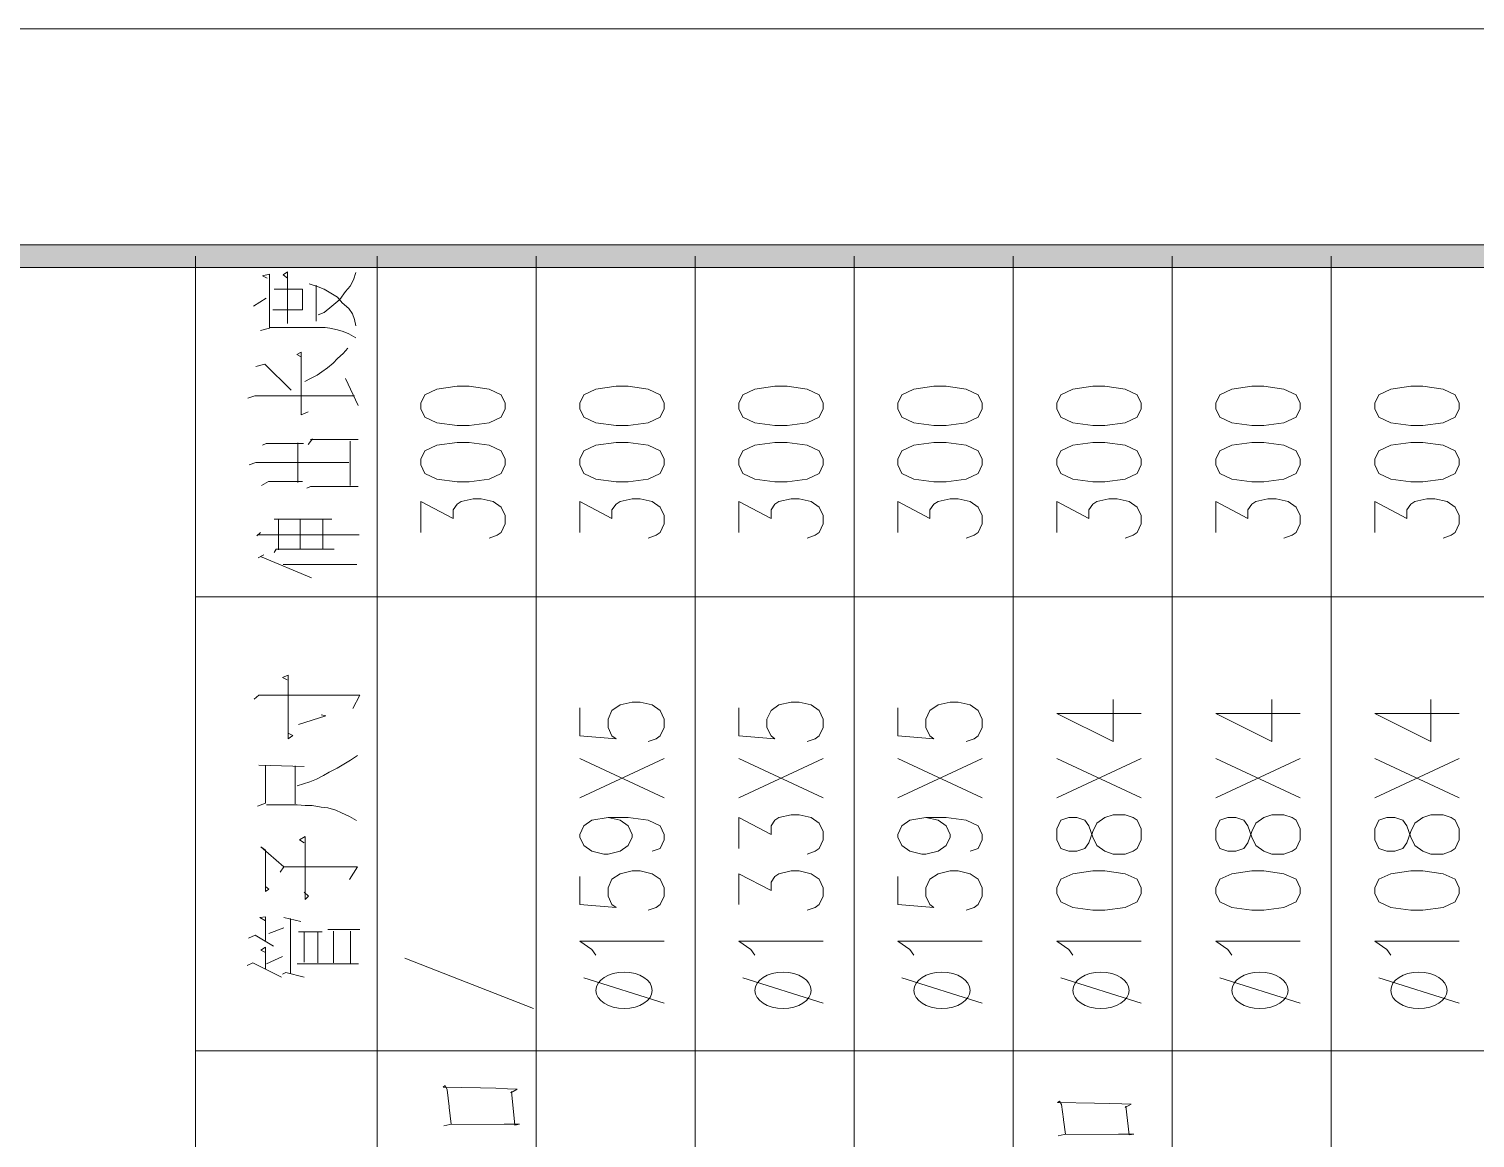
# Model space of a CAD drawing. Header units: millimetres. Extents: x 0 to 829, y 0 to 586.
# Drawn here: x 185 to 247.8, y 537.5 to 585.6 of the extents above; entities that cross this region are included whole.
import ezdxf

# ---------------------------------------------------------------- set-up
doc = ezdxf.new("R2010")
doc.units = ezdxf.units.MM

msp = doc.modelspace()

# ---------------------------------------------------------------- hatches: boundary and pattern name
h = msp.add_hatch(color=0)
h.dxf.hatch_style = 2
h.paths.add_polyline_path([(819.788528, 576.266028), (818.80075, 575.281778), (25.142472, 575.281778), (24.154694, 576.266028)])

# ---------------------------------------------------------------- linework, layer by layer
at = {"color": 0, "lineweight": 0}
for points in [[(0, 0), (0, 585.632278), (829.154778, 585.632278), (829.154778, 0)], [(819.788528, 576.266028), (818.80075, 575.281778), (25.142472, 575.281778), (24.154694, 576.266028)], [(202.039361, 569.143444), (202.212222, 568.780083), (202.734333, 568.533139), (203.605694, 568.413194), (204.131333, 568.413194), (205.002694, 568.533139), (205.524806, 568.780083), (205.701194, 569.143444), (205.701194, 569.390389), (205.524806, 569.75375), (205.002694, 570.000694), (204.131333, 570.120639), (203.605694, 570.120639), (202.734333, 570.000694), (202.212222, 569.75375), (202.039361, 569.390389)], [(208.939694, 569.143444), (209.112556, 568.780083), (209.638194, 568.533139), (210.509556, 568.413194), (211.031667, 568.413194), (211.903028, 568.533139), (212.425139, 568.780083), (212.601528, 569.143444), (212.601528, 569.390389), (212.425139, 569.75375), (211.903028, 570.000694), (211.031667, 570.120639), (210.509556, 570.120639), (209.638194, 570.000694), (209.112556, 569.75375), (208.939694, 569.390389)], [(215.840028, 569.143444), (216.016417, 568.780083), (216.538528, 568.533139), (217.409889, 568.413194), (217.932, 568.413194), (218.803361, 568.533139), (219.329, 568.780083), (219.501861, 569.143444), (219.501861, 569.390389), (219.329, 569.75375), (218.803361, 570.000694), (217.932, 570.120639), (217.409889, 570.120639), (216.538528, 570.000694), (216.016417, 569.75375), (215.840028, 569.390389)], [(222.740361, 569.143444), (222.91675, 568.780083), (223.438861, 568.533139), (224.310222, 568.413194), (224.835861, 568.413194), (225.707222, 568.533139), (226.229333, 568.780083), (226.402194, 569.143444), (226.402194, 569.390389), (226.229333, 569.75375), (225.707222, 570.000694), (224.835861, 570.120639), (224.310222, 570.120639), (223.438861, 570.000694), (222.91675, 569.75375), (222.740361, 569.390389)], [(229.644222, 569.143444), (229.817083, 568.780083), (230.339194, 568.533139), (231.214083, 568.413194), (231.736194, 568.413194), (232.607556, 568.533139), (233.129667, 568.780083), (233.306056, 569.143444), (233.306056, 569.390389), (233.129667, 569.75375), (232.607556, 570.000694), (231.736194, 570.120639), (231.214083, 570.120639), (230.339194, 570.000694), (229.817083, 569.75375), (229.644222, 569.390389)], [(236.544556, 569.143444), (236.717417, 568.780083), (237.243056, 568.533139), (238.114417, 568.413194), (238.636528, 568.413194), (239.507889, 568.533139), (240.033528, 568.780083), (240.206389, 569.143444), (240.206389, 569.390389), (240.033528, 569.75375), (239.507889, 570.000694), (238.636528, 570.120639), (238.114417, 570.120639), (237.243056, 570.000694), (236.717417, 569.75375), (236.544556, 569.390389)], [(243.444889, 569.143444), (243.621278, 568.780083), (244.143389, 568.533139), (245.01475, 568.413194), (245.540389, 568.413194), (246.41175, 568.533139), (246.933861, 568.780083), (247.106722, 569.143444), (247.106722, 569.390389), (246.933861, 569.75375), (246.41175, 570.000694), (245.540389, 570.120639), (245.01475, 570.120639), (244.143389, 570.000694), (243.621278, 569.75375), (243.444889, 569.390389)], [(202.039361, 566.702222), (202.212222, 566.338861), (202.734333, 566.091917), (203.605694, 565.971972), (204.131333, 565.971972), (205.002694, 566.091917), (205.524806, 566.338861), (205.701194, 566.702222), (205.701194, 566.949167), (205.524806, 567.312528), (205.002694, 567.559472), (204.131333, 567.679417), (203.605694, 567.679417), (202.734333, 567.559472), (202.212222, 567.312528), (202.039361, 566.949167)], [(208.939694, 566.702222), (209.112556, 566.338861), (209.638194, 566.091917), (210.509556, 565.971972), (211.031667, 565.971972), (211.903028, 566.091917), (212.425139, 566.338861), (212.601528, 566.702222), (212.601528, 566.949167), (212.425139, 567.312528), (211.903028, 567.559472), (211.031667, 567.679417), (210.509556, 567.679417), (209.638194, 567.559472), (209.112556, 567.312528), (208.939694, 566.949167)], [(215.840028, 566.702222), (216.016417, 566.338861), (216.538528, 566.091917), (217.409889, 565.971972), (217.932, 565.971972), (218.803361, 566.091917), (219.329, 566.338861), (219.501861, 566.702222), (219.501861, 566.949167), (219.329, 567.312528), (218.803361, 567.559472), (217.932, 567.679417), (217.409889, 567.679417), (216.538528, 567.559472), (216.016417, 567.312528), (215.840028, 566.949167)], [(222.740361, 566.702222), (222.91675, 566.338861), (223.438861, 566.091917), (224.310222, 565.971972), (224.835861, 565.971972), (225.707222, 566.091917), (226.229333, 566.338861), (226.402194, 566.702222), (226.402194, 566.949167), (226.229333, 567.312528), (225.707222, 567.559472), (224.835861, 567.679417), (224.310222, 567.679417), (223.438861, 567.559472), (222.91675, 567.312528), (222.740361, 566.949167)], [(229.644222, 566.702222), (229.817083, 566.338861), (230.339194, 566.091917), (231.214083, 565.971972), (231.736194, 565.971972), (232.607556, 566.091917), (233.129667, 566.338861), (233.306056, 566.702222), (233.306056, 566.949167), (233.129667, 567.312528), (232.607556, 567.559472), (231.736194, 567.679417), (231.214083, 567.679417), (230.339194, 567.559472), (229.817083, 567.312528), (229.644222, 566.949167)], [(236.544556, 566.702222), (236.717417, 566.338861), (237.243056, 566.091917), (238.114417, 565.971972), (238.636528, 565.971972), (239.507889, 566.091917), (240.033528, 566.338861), (240.206389, 566.702222), (240.206389, 566.949167), (240.033528, 567.312528), (239.507889, 567.559472), (238.636528, 567.679417), (238.114417, 567.679417), (237.243056, 567.559472), (236.717417, 567.312528), (236.544556, 566.949167)], [(243.444889, 566.702222), (243.621278, 566.338861), (244.143389, 566.091917), (245.01475, 565.971972), (245.540389, 565.971972), (246.41175, 566.091917), (246.933861, 566.338861), (247.106722, 566.702222), (247.106722, 566.949167), (246.933861, 567.312528), (246.41175, 567.559472), (245.540389, 567.679417), (245.01475, 567.679417), (244.143389, 567.559472), (243.621278, 567.312528), (243.444889, 566.949167)], [(229.644222, 550.425056), (229.817083, 550.058167), (230.166333, 549.938222), (230.515583, 549.938222), (230.864833, 550.058167), (231.037694, 550.301583), (231.214083, 550.791944), (231.386944, 551.158833), (231.736194, 551.40225), (232.085444, 551.522194), (232.607556, 551.522194), (232.956806, 551.40225), (233.129667, 551.278778), (233.306056, 550.911889), (233.306056, 550.425056), (233.129667, 550.058167), (232.956806, 549.938222), (232.607556, 549.81475), (232.085444, 549.81475), (231.736194, 549.938222), (231.386944, 550.181639), (231.214083, 550.548528), (231.037694, 551.035361), (230.864833, 551.278778), (230.515583, 551.40225), (230.166333, 551.40225), (229.817083, 551.278778), (229.644222, 550.911889)], [(236.544556, 550.425056), (236.717417, 550.058167), (237.066667, 549.938222), (237.415917, 549.938222), (237.765167, 550.058167), (237.938028, 550.301583), (238.114417, 550.791944), (238.287278, 551.158833), (238.636528, 551.40225), (238.985778, 551.522194), (239.507889, 551.522194), (239.857139, 551.40225), (240.033528, 551.278778), (240.206389, 550.911889), (240.206389, 550.425056), (240.033528, 550.058167), (239.857139, 549.938222), (239.507889, 549.81475), (238.985778, 549.81475), (238.636528, 549.938222), (238.287278, 550.181639), (238.114417, 550.548528), (237.938028, 551.035361), (237.765167, 551.278778), (237.415917, 551.40225), (237.066667, 551.40225), (236.717417, 551.278778), (236.544556, 550.911889)], [(243.444889, 550.425056), (243.621278, 550.058167), (243.970528, 549.938222), (244.31625, 549.938222), (244.6655, 550.058167), (244.841889, 550.301583), (245.01475, 550.791944), (245.191139, 551.158833), (245.540389, 551.40225), (245.886111, 551.522194), (246.41175, 551.522194), (246.761, 551.40225), (246.933861, 551.278778), (247.106722, 550.911889), (247.106722, 550.425056), (246.933861, 550.058167), (246.761, 549.938222), (246.41175, 549.81475), (245.886111, 549.81475), (245.540389, 549.938222), (245.191139, 550.181639), (245.01475, 550.548528), (244.841889, 551.035361), (244.6655, 551.278778), (244.31625, 551.40225), (243.970528, 551.40225), (243.621278, 551.278778), (243.444889, 550.911889)], [(229.644222, 548.107306), (229.817083, 547.740417), (230.339194, 547.497), (231.214083, 547.373528), (231.736194, 547.373528), (232.607556, 547.497), (233.129667, 547.740417), (233.306056, 548.107306), (233.306056, 548.350722), (233.129667, 548.717611), (232.607556, 548.961028), (231.736194, 549.080972), (231.214083, 549.080972), (230.339194, 548.961028), (229.817083, 548.717611), (229.644222, 548.350722)], [(236.544556, 548.107306), (236.717417, 547.740417), (237.243056, 547.497), (238.114417, 547.373528), (238.636528, 547.373528), (239.507889, 547.497), (240.033528, 547.740417), (240.206389, 548.107306), (240.206389, 548.350722), (240.033528, 548.717611), (239.507889, 548.961028), (238.636528, 549.080972), (238.114417, 549.080972), (237.243056, 548.961028), (236.717417, 548.717611), (236.544556, 548.350722)], [(243.444889, 548.107306), (243.621278, 547.740417), (244.143389, 547.497), (245.01475, 547.373528), (245.540389, 547.373528), (246.41175, 547.497), (246.933861, 547.740417), (247.106722, 548.107306), (247.106722, 548.350722), (246.933861, 548.717611), (246.41175, 548.961028), (245.540389, 549.080972), (245.01475, 549.080972), (244.143389, 548.961028), (243.621278, 548.717611), (243.444889, 548.350722)]]:
    msp.add_lwpolyline(points, close=True, dxfattribs=at)
for points in [[(192.253306, 575.772139), (192.253306, 427.887694)], [(200.141417, 575.772139), (200.141417, 427.887694)], [(200.141417, 575.772139), (200.141417, 427.887694)], [(207.04175, 575.772139), (207.04175, 427.887694)], [(213.945611, 575.772139), (213.945611, 427.887694)], [(220.845944, 575.772139), (220.845944, 427.887694)], [(227.746278, 575.772139), (227.746278, 427.887694)], [(234.646611, 575.772139), (234.646611, 427.887694)], [(241.550472, 575.772139), (241.550472, 427.887694)], [(195.068472, 572.533639), (195.463583, 572.639472), (195.463583, 574.985444), (195.16725, 574.914889), (195.364806, 574.812583)], [(196.250278, 572.844083), (196.250278, 575.08775), (196.05625, 574.950167), (196.250278, 574.812583)], [(197.188667, 574.569167), (197.583778, 574.431583), (197.830722, 574.329278), (198.123528, 574.156417), (198.419861, 573.983556), (198.617417, 573.743667), (198.91375, 573.50025), (199.061917, 573.260361), (199.160694, 573.016944), (199.210083, 572.741778)], [(197.485, 572.949917), (197.485, 574.502139)], [(197.583778, 573.225083), (197.830722, 573.327389), (198.172917, 573.602556), (198.518639, 573.88125), (198.765583, 574.226972), (198.963139, 574.466861), (199.111306, 574.742028), (199.210083, 575.052472)], [(194.772139, 573.602556), (195.315417, 573.948278)], [(195.61175, 573.433222), (196.892333, 573.433222), (196.892333, 574.329278), (195.661139, 574.329278)], [(195.463583, 572.671222), (197.880111, 572.671222), (198.077667, 572.639472), (198.419861, 572.568917), (198.666806, 572.498361), (198.91375, 572.396056), (199.210083, 572.223194)], [(197.139278, 569.016444), (196.842944, 568.875333), (196.842944, 571.602306), (196.645389, 571.5), (196.842944, 571.394167)], [(196.991111, 570.32525), (197.238056, 570.462833), (197.534389, 570.600417), (197.731944, 570.741528), (197.978889, 570.914389), (198.222306, 571.119), (198.419861, 571.327139), (198.666806, 571.535278), (198.864361, 571.775167)], [(194.870917, 570.981417), (195.266028, 571.083722), (196.398444, 569.947778)], [(199.308861, 569.291611), (198.765583, 570.462833)], [(194.525194, 569.602056), (194.821528, 569.704361), (199.160694, 569.704361)], [(195.16725, 567.566528), (195.315417, 567.633556), (196.941722, 567.633556)], [(196.694778, 565.94375), (196.694778, 567.668833)], [(197.139278, 567.598278), (197.336833, 567.841694)], [(197.238056, 567.806417), (199.308861, 567.806417)], [(198.963139, 565.806167), (198.963139, 567.739389)], [(194.574583, 566.702222), (194.870917, 566.808056), (198.91375, 566.808056)], [(195.117861, 565.806167), (195.414194, 565.979028), (196.892333, 565.979028)], [(197.089889, 565.700333), (197.238056, 565.770889), (199.308861, 565.770889)], [(202.039361, 563.774167), (202.039361, 565.11825), (203.432833, 564.384472), (203.432833, 564.751361), (203.605694, 564.994778), (203.782083, 565.11825), (204.304194, 565.238194), (204.653444, 565.238194), (205.175556, 565.11825), (205.524806, 564.871306), (205.701194, 564.507944), (205.701194, 564.141056), (205.524806, 563.774167), (205.351944, 563.650694), (205.002694, 563.53075)], [(208.939694, 563.774167), (208.939694, 565.11825), (210.333167, 564.384472), (210.333167, 564.751361), (210.509556, 564.994778), (210.682417, 565.11825), (211.204528, 565.238194), (211.553778, 565.238194), (212.079417, 565.11825), (212.425139, 564.871306), (212.601528, 564.507944), (212.601528, 564.141056), (212.425139, 563.774167), (212.252278, 563.650694), (211.903028, 563.53075)], [(215.840028, 563.774167), (215.840028, 565.11825), (217.237028, 564.384472), (217.237028, 564.751361), (217.409889, 564.994778), (217.58275, 565.11825), (218.108389, 565.238194), (218.457639, 565.238194), (218.97975, 565.11825), (219.329, 564.871306), (219.501861, 564.507944), (219.501861, 564.141056), (219.329, 563.774167), (219.152611, 563.650694), (218.803361, 563.53075)], [(222.740361, 563.774167), (222.740361, 565.11825), (224.137361, 564.384472), (224.137361, 564.751361), (224.310222, 564.994778), (224.486611, 565.11825), (225.008722, 565.238194), (225.357972, 565.238194), (225.880083, 565.11825), (226.229333, 564.871306), (226.402194, 564.507944), (226.402194, 564.141056), (226.229333, 563.774167), (226.056472, 563.650694), (225.707222, 563.53075)], [(229.644222, 563.774167), (229.644222, 565.11825), (231.037694, 564.384472), (231.037694, 564.751361), (231.214083, 564.994778), (231.386944, 565.11825), (231.909056, 565.238194), (232.258306, 565.238194), (232.780417, 565.11825), (233.129667, 564.871306), (233.306056, 564.507944), (233.306056, 564.141056), (233.129667, 563.774167), (232.956806, 563.650694), (232.607556, 563.53075)], [(236.544556, 563.774167), (236.544556, 565.11825), (237.938028, 564.384472), (237.938028, 564.751361), (238.114417, 564.994778), (238.287278, 565.11825), (238.812917, 565.238194), (239.162167, 565.238194), (239.684278, 565.11825), (240.033528, 564.871306), (240.206389, 564.507944), (240.206389, 564.141056), (240.033528, 563.774167), (239.857139, 563.650694), (239.507889, 563.53075)], [(243.444889, 563.774167), (243.444889, 565.11825), (244.841889, 564.384472), (244.841889, 564.751361), (245.01475, 564.994778), (245.191139, 565.11825), (245.71325, 565.238194), (246.0625, 565.238194), (246.584611, 565.11825), (246.933861, 564.871306), (247.106722, 564.507944), (247.106722, 564.141056), (246.933861, 563.774167), (246.761, 563.650694), (246.41175, 563.53075)], [(195.661139, 562.906333), (195.759917, 563.043917), (198.271694, 563.043917), (197.781333, 563.043917), (197.781333, 564.35625), (198.172917, 564.35625), (195.661139, 564.35625), (195.858694, 564.35625), (195.858694, 563.012167), (195.858694, 563.664806), (194.969694, 563.664806), (199.35825, 563.664806), (196.793556, 563.664806), (196.793556, 563.043917), (196.793556, 564.35625)], [(194.920306, 563.633056), (195.068472, 563.770639)], [(194.969694, 562.666444), (195.216639, 562.804028), (195.068472, 562.733472), (197.287444, 561.802139)], [(196.05625, 562.38775), (199.259472, 562.38775)], [(192.253306, 560.983694), (303.660528, 560.983694)], [(196.274972, 555.060556), (196.472528, 554.954722), (196.274972, 554.817139), (196.274972, 557.579389), (196.031556, 557.473556), (196.229111, 557.37125)], [(194.796833, 556.542222), (194.994389, 556.715083), (199.382944, 556.715083), (199.086611, 556.129472)], [(208.939694, 556.161222), (208.939694, 554.940611), (210.509556, 554.820667), (210.333167, 554.940611), (210.160306, 555.3075), (210.160306, 555.674389), (210.333167, 556.041278), (210.682417, 556.284694), (211.204528, 556.404639), (211.553778, 556.404639), (212.079417, 556.284694), (212.425139, 556.041278), (212.601528, 555.674389), (212.601528, 555.3075), (212.425139, 554.940611), (212.252278, 554.820667), (211.903028, 554.697194)], [(215.840028, 556.161222), (215.840028, 554.940611), (217.409889, 554.820667), (217.237028, 554.940611), (217.060639, 555.3075), (217.060639, 555.674389), (217.237028, 556.041278), (217.58275, 556.284694), (218.108389, 556.404639), (218.457639, 556.404639), (218.97975, 556.284694), (219.329, 556.041278), (219.501861, 555.674389), (219.501861, 555.3075), (219.329, 554.940611), (219.152611, 554.820667), (218.803361, 554.697194)], [(222.740361, 556.161222), (222.740361, 554.940611), (224.310222, 554.820667), (224.137361, 554.940611), (223.960972, 555.3075), (223.960972, 555.674389), (224.137361, 556.041278), (224.486611, 556.284694), (225.008722, 556.404639), (225.357972, 556.404639), (225.880083, 556.284694), (226.229333, 556.041278), (226.402194, 555.674389), (226.402194, 555.3075), (226.229333, 554.940611), (226.056472, 554.820667), (225.707222, 554.697194)], [(229.644222, 555.917806), (232.085444, 554.697194), (232.085444, 556.528111)], [(236.544556, 555.917806), (238.985778, 554.697194), (238.985778, 556.528111)], [(243.444889, 555.917806), (245.886111, 554.697194), (245.886111, 556.528111)], [(196.719472, 555.438028), (197.904806, 555.819028), (197.70725, 555.854306)], [(229.644222, 555.917806), (233.306056, 555.917806)], [(236.544556, 555.917806), (240.206389, 555.917806)], [(243.444889, 555.917806), (247.106722, 555.917806)], [(196.670083, 552.781611), (197.213361, 552.954472), (197.509694, 553.056778), (197.806028, 553.229639), (198.052972, 553.367222), (198.395167, 553.540083), (198.6915, 553.712944), (198.987833, 553.885806), (199.284167, 554.093944)], [(212.601528, 552.255972), (208.939694, 553.963417)], [(208.939694, 552.255972), (212.601528, 553.963417)], [(219.501861, 552.255972), (215.840028, 553.963417)], [(215.840028, 552.255972), (219.501861, 553.963417)], [(226.402194, 552.255972), (222.740361, 553.963417)], [(222.740361, 552.255972), (226.402194, 553.963417)], [(233.306056, 552.255972), (229.644222, 553.963417)], [(229.644222, 552.255972), (233.306056, 553.963417)], [(240.206389, 552.255972), (236.544556, 553.963417)], [(236.544556, 552.255972), (240.206389, 553.963417)], [(247.106722, 552.255972), (243.444889, 553.963417)], [(243.444889, 552.255972), (247.106722, 553.963417)], [(194.945, 551.885556), (195.290722, 552.023139), (195.290722, 553.645917)], [(194.994389, 553.677667), (196.966417, 553.610639)], [(196.571306, 551.987861), (196.571306, 553.645917)], [(195.340111, 551.952583), (196.670083, 551.952583), (197.015806, 551.917306), (197.312139, 551.917306), (197.70725, 551.850278), (198.003583, 551.815), (198.345778, 551.712694), (198.592722, 551.606861), (198.938444, 551.437528), (199.234778, 551.264667)], [(210.160306, 551.40225), (210.682417, 551.278778), (211.031667, 551.035361), (211.204528, 550.668472), (211.204528, 550.548528), (211.031667, 550.181639), (210.682417, 549.938222), (210.160306, 549.81475), (209.983917, 549.81475), (209.461806, 549.938222), (209.112556, 550.181639), (208.939694, 550.548528), (208.939694, 550.668472), (209.112556, 551.035361), (209.461806, 551.278778), (210.160306, 551.40225), (211.031667, 551.40225), (211.903028, 551.278778), (212.425139, 551.035361), (212.601528, 550.668472), (212.601528, 550.425056), (212.425139, 550.058167), (212.079417, 549.938222)], [(215.840028, 550.058167), (215.840028, 551.40225), (217.237028, 550.668472), (217.237028, 551.035361), (217.409889, 551.278778), (217.58275, 551.40225), (218.108389, 551.522194), (218.457639, 551.522194), (218.97975, 551.40225), (219.329, 551.158833), (219.501861, 550.791944), (219.501861, 550.425056), (219.329, 550.058167), (219.152611, 549.938222), (218.803361, 549.81475)], [(223.960972, 551.40225), (224.486611, 551.278778), (224.835861, 551.035361), (225.008722, 550.668472), (225.008722, 550.548528), (224.835861, 550.181639), (224.486611, 549.938222), (223.960972, 549.81475), (223.788111, 549.81475), (223.266, 549.938222), (222.91675, 550.181639), (222.740361, 550.548528), (222.740361, 550.668472), (222.91675, 551.035361), (223.266, 551.278778), (223.960972, 551.40225), (224.835861, 551.40225), (225.707222, 551.278778), (226.229333, 551.035361), (226.402194, 550.668472), (226.402194, 550.425056), (226.229333, 550.058167), (225.880083, 549.938222)], [(195.290722, 548.400111), (195.438889, 548.294278), (195.290722, 548.191972), (195.290722, 549.987611), (195.093167, 550.125194), (196.080944, 549.260889), (195.932778, 549.021), (196.080944, 549.260889), (199.284167, 549.260889), (198.938444, 548.710556)], [(196.966417, 548.156694), (197.163972, 547.983833), (197.015806, 547.84625), (197.015806, 550.573222), (196.768861, 550.435639), (196.966417, 550.298056)], [(208.939694, 548.837556), (208.939694, 547.616944), (210.509556, 547.497), (210.333167, 547.616944), (210.160306, 547.983833), (210.160306, 548.350722), (210.333167, 548.717611), (210.682417, 548.961028), (211.204528, 549.080972), (211.553778, 549.080972), (212.079417, 548.961028), (212.425139, 548.717611), (212.601528, 548.350722), (212.601528, 547.983833), (212.425139, 547.616944), (212.252278, 547.497), (211.903028, 547.373528)], [(215.840028, 547.616944), (215.840028, 548.961028), (217.237028, 548.22725), (217.237028, 548.594139), (217.409889, 548.837556), (217.58275, 548.961028), (218.108389, 549.080972), (218.457639, 549.080972), (218.97975, 548.961028), (219.329, 548.717611), (219.501861, 548.350722), (219.501861, 547.983833), (219.329, 547.616944), (219.152611, 547.497), (218.803361, 547.373528)], [(222.740361, 548.837556), (222.740361, 547.616944), (224.310222, 547.497), (224.137361, 547.616944), (223.960972, 547.983833), (223.960972, 548.350722), (224.137361, 548.717611), (224.486611, 548.961028), (225.008722, 549.080972), (225.357972, 549.080972), (225.880083, 548.961028), (226.229333, 548.717611), (226.402194, 548.350722), (226.402194, 547.983833), (226.229333, 547.616944), (226.056472, 547.497), (225.707222, 547.373528)], [(195.290722, 546.054139), (195.290722, 547.087778), (195.043778, 547.0525), (195.290722, 546.914917)], [(196.080944, 547.0525), (196.81825, 546.879639)], [(196.37375, 544.6395), (196.37375, 547.02075)], [(194.549889, 546.156444), (194.846222, 546.294028), (195.636444, 545.810722)], [(195.438889, 546.364583), (196.080944, 546.604472)], [(196.719472, 546.431611), (197.756639, 546.431611)], [(196.966417, 545.122806), (196.966417, 546.431611)], [(197.559083, 545.087528), (197.559083, 546.431611)], [(198.003583, 546.537444), (199.382944, 546.537444)], [(198.247, 545.087528), (198.247, 546.466889)], [(198.987833, 545.05225), (198.987833, 546.466889)], [(195.290722, 544.808833), (195.290722, 545.775444), (195.093167, 545.637861), (195.290722, 545.535556)], [(209.638194, 545.419139), (209.461806, 545.666083), (208.939694, 546.029444), (212.601528, 546.029444)], [(216.538528, 545.419139), (216.362139, 545.666083), (215.840028, 546.029444), (219.501861, 546.029444)], [(223.438861, 545.419139), (223.266, 545.666083), (222.740361, 546.029444), (226.402194, 546.029444)], [(230.339194, 545.419139), (230.166333, 545.666083), (229.644222, 546.029444), (233.306056, 546.029444)], [(237.243056, 545.419139), (237.066667, 545.666083), (236.544556, 546.029444), (240.206389, 546.029444)], [(244.143389, 545.419139), (243.970528, 545.666083), (243.444889, 546.029444), (247.106722, 546.029444)], [(194.5005, 544.981694), (194.747444, 545.087528), (195.982167, 544.466639)], [(195.340111, 545.05225), (196.031556, 545.362694)], [(196.670083, 545.05225), (199.333556, 545.05225)], [(201.340861, 545.299194), (206.921806, 543.101389)], [(196.031556, 544.604222), (196.179722, 544.67125), (196.966417, 544.466639)], [(209.112556, 544.445472), (212.601528, 543.344806)], [(216.016417, 544.445472), (219.501861, 543.344806)], [(222.91675, 544.445472), (226.402194, 543.344806)], [(229.817083, 544.445472), (233.306056, 543.344806)], [(236.717417, 544.445472), (240.206389, 543.344806)], [(243.621278, 544.445472), (247.106722, 543.344806)], [(192.253306, 541.266944), (303.660528, 541.266944)], [(203.037722, 538.010806), (203.29525, 538.070778), (205.658861, 538.091944), (205.747056, 538.091944), (206.322083, 538.091944), (206.121, 538.049611), (205.976361, 539.503056), (205.948139, 539.443083), (206.209194, 539.605361), (205.8035, 539.623), (205.284917, 539.644167), (204.621694, 539.665333), (203.005972, 539.6865), (203.094167, 539.764111), (203.178833, 539.584194), (203.267028, 538.857472), (203.267028, 538.815139), (203.351694, 538.091944)], [(229.700667, 537.583944), (229.961722, 537.636861), (232.325333, 537.6545), (232.413528, 537.6545), (232.988556, 537.6545), (232.787472, 537.619222), (232.642833, 538.864528), (232.614611, 538.815139), (232.872139, 538.952722), (232.469972, 538.970361), (231.951389, 538.988), (231.288167, 539.005639), (229.672444, 539.023278), (229.760639, 539.090306), (229.845306, 538.935083), (229.9335, 538.310667), (229.9335, 538.278917), (230.018167, 537.6545)]]:
    msp.add_lwpolyline(points, dxfattribs=at)
for centre in [(210.858806, 543.895139), (217.759139, 543.895139), (224.659472, 543.895139), (231.559806, 543.895139), (238.463667, 543.895139), (245.364, 543.895139)]:
    msp.add_ellipse(centre, major_axis=(1.220611, 0), ratio=0.650289, start_param=0, end_param=6.283185, dxfattribs=at)

doc.saveas('drawing.dxf')
